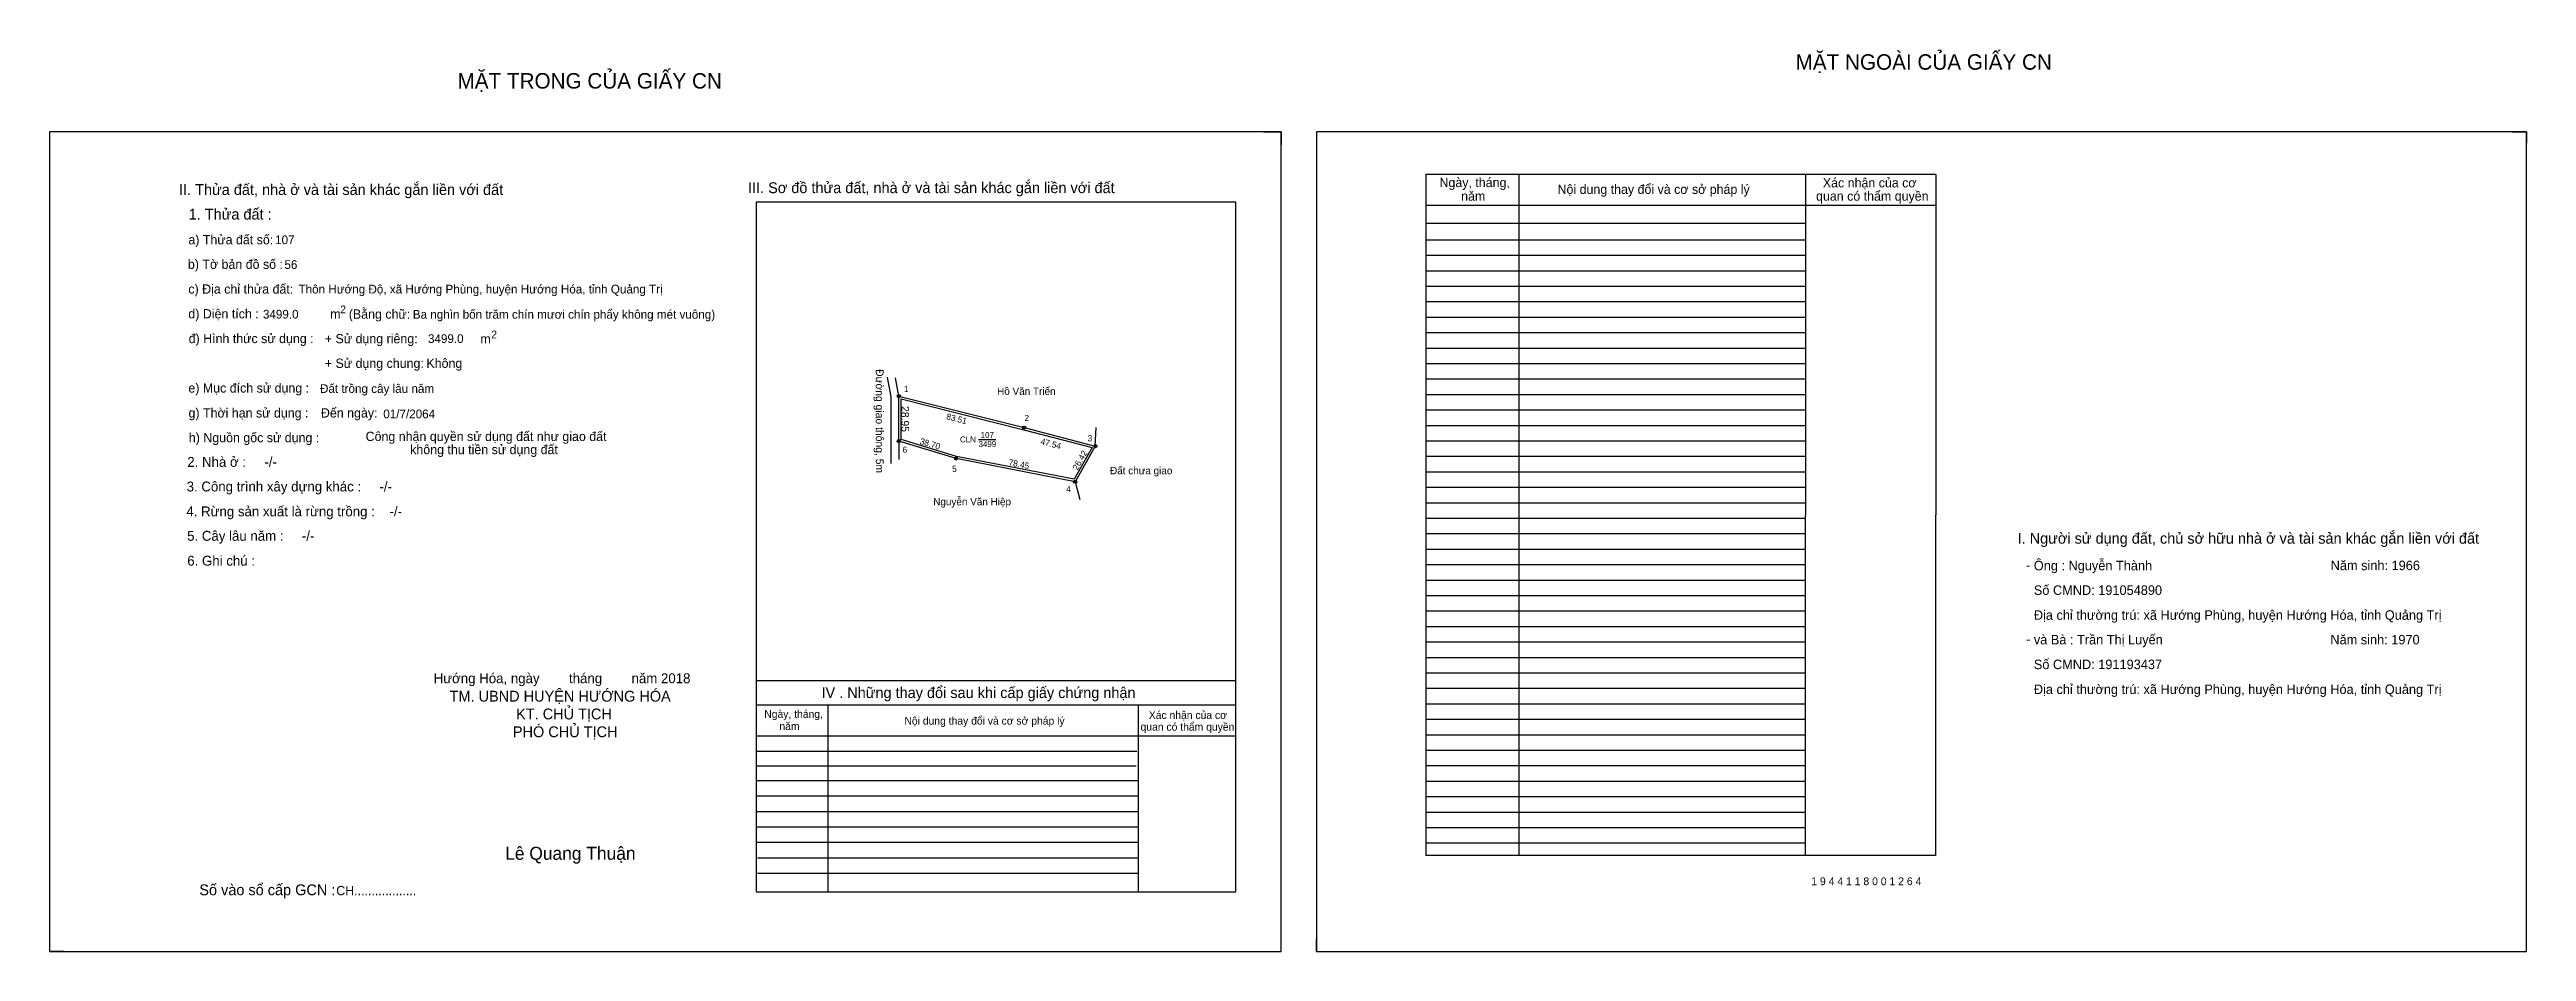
# Model space of a CAD drawing. Extents: x 532375 to 535882, y 1848265 to 1848848.
# Drawn here: x 534281 to 535882, y 1848265 to 1848848 of the extents above.
import ezdxf

# ---------------------------------------------------------------- set-up
doc = ezdxf.new("R2010")
doc.units = 0
for name, color, linetype in [('Default', 7, 'Continuous'), ('Level 10', 7, 'Continuous'), ('Level 11', 7, 'Continuous'), ('Level 13', 7, 'Continuous'), ('Level 27', 7, 'Continuous'), ('Level 49', 7, 'Continuous'), ('Level 55', 7, 'Continuous'), ('Level 6', 7, 'Continuous'), ('Level 60', 7, 'Continuous'), ('Level 7', 7, 'Continuous'), ('Level 8', 7, 'Continuous'), ('Level 9', 7, 'Continuous')]:
    doc.layers.add(name, color=color, linetype=linetype)

msp = doc.modelspace()

# ---------------------------------------------------------------- linework, layer by layer
at = {"layer": 'Level 10'}
for p, q in [((535065.8, 1848795.2), (535077.1, 1848795.2)), ((535077.1, 1848795.2), (535077.1, 1848786.8)), ((535872.6, 1848795.2), (535882.2, 1848795.2)), ((535882.2, 1848795.2), (535882.2, 1848787.8)), ((534830, 1848624.3), (534911, 1848604)), ((534281, 1848273), (534281, 1848265.2)), ((534290.2, 1848265.2), (534281, 1848265.2)), ((535099.9, 1848265.2), (535099.9, 1848273)), ((535099.9, 1848265.2), (535107, 1848265.2))]:
    msp.add_line(p, q, dxfattribs=at)
for points in [[(534281, 1848265.2), (535077.1, 1848265.2), (535077.1, 1848795.2), (534281, 1848795.2)], [(535099.9, 1848265.2), (535882.2, 1848265.2), (535882.2, 1848795.2), (535099.9, 1848795.2)], [(534957, 1848592), (534944, 1848569), (534867, 1848584), (534830, 1848595.3), (534830, 1848624.3), (534911, 1848604)], [(534954.9, 1848591.1), (534943.3, 1848570.6), (534867.3, 1848585.4), (534831.4, 1848596.3), (534831.4, 1848622.5), (534910.7, 1848602.6)]]:
    msp.add_lwpolyline(points, close=True, dxfattribs=at)
at = {"layer": 'Level 11'}
for centre in [(534830, 1848624.3), (534911, 1848604), (534830, 1848595.3), (534957, 1848592), (534957, 1848592), (534867, 1848584), (534944, 1848569)]:
    msp.add_circle(centre, 1, dxfattribs=at)
at = {"layer": 'Level 27'}
for p, q in [((534830, 1848624.3), (534827.9, 1848636.1)), ((534957, 1848592), (534957.5, 1848604)), ((534830, 1848595.3), (534830, 1848583.3)), ((534944, 1848569), (534947, 1848557.4))]:
    msp.add_line(p, q, dxfattribs=at)
at = {"layer": 'Level 6'}
for p, q in [((534825, 1848623.8), (534822.7, 1848636.7)), ((534825, 1848598), (534825, 1848623.8)), ((534825, 1848580.7), (534825, 1848598))]:
    msp.add_line(p, q, dxfattribs=at)
at = {"layer": 'Level 7'}
for p, q in [((535415.9, 1848725.2), (535170.7, 1848725.2)), ((535415.9, 1848715.2), (535170.7, 1848715.2)), ((535415.9, 1848705.2), (535170.7, 1848705.2)), ((535415.9, 1848695.2), (535170.7, 1848695.2)), ((535415.9, 1848685.2), (535170.7, 1848685.2)), ((535415.9, 1848675.2), (535170.7, 1848675.2)), ((535415.9, 1848665.2), (535170.7, 1848665.2)), ((535415.9, 1848655.2), (535170.7, 1848655.2)), ((535415.9, 1848645.2), (535170.7, 1848645.2)), ((535415.9, 1848635.2), (535170.7, 1848635.2)), ((535415.9, 1848625.2), (535170.7, 1848625.2)), ((535415.9, 1848615.2), (535170.7, 1848615.2)), ((535415.9, 1848605.2), (535170.7, 1848605.2)), ((535415.9, 1848595.2), (535170.7, 1848595.2)), ((535415.9, 1848585.2), (535170.7, 1848585.2)), ((535415.9, 1848575.2), (535170.7, 1848575.2)), ((535415.9, 1848565.2), (535170.7, 1848565.2)), ((535415.9, 1848555.2), (535170.7, 1848555.2)), ((535415.9, 1848545.2), (535170.7, 1848545.2)), ((535415.9, 1848535.2), (535170.7, 1848535.2)), ((535415.9, 1848525.2), (535170.7, 1848525.2)), ((535415.9, 1848515.2), (535170.7, 1848515.2)), ((535415.9, 1848505.2), (535170.7, 1848505.2)), ((535415.9, 1848495.2), (535170.7, 1848495.2)), ((535415.9, 1848485.2), (535170.7, 1848485.2)), ((535415.9, 1848475.2), (535170.7, 1848475.2)), ((535415.9, 1848465.2), (535170.7, 1848465.2)), ((535415.9, 1848455.2), (535170.7, 1848455.2)), ((535415.9, 1848445.2), (535170.7, 1848445.2)), ((535415.9, 1848435.2), (535170.7, 1848435.2)), ((535415.9, 1848425.2), (535170.7, 1848425.2)), ((535415.9, 1848415.2), (535170.7, 1848415.2)), ((534983.9, 1848394.5), (534737.8, 1848394.5)), ((535415.9, 1848405.2), (535170.7, 1848405.2)), ((535415.9, 1848395.2), (535170.7, 1848395.2)), ((534983.4, 1848385.1), (534737.8, 1848385.1)), ((535415.9, 1848385.2), (535170.7, 1848385.2)), ((534984.7, 1848375.6), (534737.8, 1848375.6)), ((534984.7, 1848365.6), (534737.8, 1848365.6)), ((535415.9, 1848375.2), (535170.7, 1848375.2)), ((535415.9, 1848365.2), (535170.7, 1848365.2)), ((534984.7, 1848355.6), (534737.8, 1848355.6)), ((534984.7, 1848345.6), (534737.8, 1848345.6)), ((535415.9, 1848355.2), (535170.7, 1848355.2)), ((535415.9, 1848345.2), (535170.7, 1848345.2)), ((534984.7, 1848335.6), (534737.8, 1848335.6)), ((535415.9, 1848335.2), (535170.7, 1848335.2)), ((534984.7, 1848325.6), (534738.6, 1848325.6)), ((534984.7, 1848315.6), (534738.6, 1848315.6))]:
    msp.add_line(p, q, dxfattribs=at)
at = {"layer": 'Level 8'}
for p, q in [((535500.3, 1848767.7), (535170.7, 1848767.7)), ((535170.7, 1848767.7), (535170.7, 1848327.2)), ((535230.7, 1848767.7), (535230.7, 1848327.2)), ((535416.1, 1848767.5), (535415.9, 1848327.2)), ((535500.3, 1848767.7), (535500.2, 1848327.2)), ((535047.8, 1848749.8), (534737.8, 1848749.8)), ((534737.8, 1848749.8), (534737.8, 1848303.8)), ((535047.8, 1848303.8), (535047.8, 1848749.8)), ((535500.3, 1848747.7), (535170.7, 1848747.7)), ((535415.9, 1848735.9), (535170.7, 1848735.9)), ((535047.8, 1848440.2), (534737.8, 1848440.2)), ((535047.8, 1848424.5), (534737.8, 1848424.5)), ((534784, 1848424.5), (534784, 1848303.8)), ((534984.7, 1848424.5), (534984.7, 1848303.8)), ((535047.8, 1848404.5), (534737.8, 1848404.5)), ((535500.2, 1848327.2), (535170.7, 1848327.2)), ((534737.8, 1848303.8), (535047.8, 1848303.8))]:
    msp.add_line(p, q, dxfattribs=at)
at = {"layer": 'Level 9'}
msp.add_line((534881.5, 1848596.3), (534892.6, 1848596.3), dxfattribs=at)

# ---------------------------------------------------------------- texts
at = {"layer": 'Default'}
for s, p in [('e) Mục đích sử dụng :', (534370.7, 1848626.6)), ('g) Thời hạn sử dụng :', (534370.8, 1848610.5)), ('Đến ngày:', (534456.4, 1848610.5)), ('Công nhận quyền sử dụng đất như giao đất', (534485.3, 1848595.3)), ('h) Nguồn gốc sử dụng :', (534371, 1848594.5)), ('không thu tiền sử dụng đất', (534514.1, 1848586.8))]:
    msp.add_text(s, height=6, dxfattribs=at).set_placement(p)
at = {"layer": 'Level 13'}
for s, p in [('CLN', (534869.5, 1848594.4)), ('3499', (534881.5, 1848591.4)), ('107', (534882.9, 1848597.3))]:
    msp.add_text(s, height=3.84, dxfattribs=at).set_placement(p)
at = {"layer": 'Level 49'}
for s, height, rotation, p in [('Đường giao thông, 5m', 5, 270.0198, (534815.1, 1848641.8)), ('28.95', 5, 270.0198, (534831.6, 1848617.9)), ('83.51', 4, 345.9604, (534860.4, 1848609.4)), ('38.70', 4, 343.0072, (534843.2, 1848593.5)), ('47.54', 4, 345.3791, (534921.3, 1848593.3)), ('26.42', 4, 60.5241, (534945.5, 1848576.1)), ('78.45', 4, 348.9765, (534900.7, 1848579.7))]:
    msp.add_text(s, height=height, rotation=rotation, dxfattribs=at).set_placement(p)
at = {"layer": 'Level 55'}
for s, height, p in [('1', 0.8, (534829.8, 1848624.3)), ('95', 0.22, (534829.8, 1848624)), ('95', 0.22, (534829.8, 1848624)), ('0', 0.22, (534829.9, 1848624)), ('0', 0.22, (534829.9, 1848624)), ('2', 0.8, (534910.7, 1848604)), ('95', 0.22, (534910.8, 1848603.8)), ('95', 0.22, (534910.8, 1848603.8)), ('6', 0.8, (534829.7, 1848595.3)), ('264', 0.22, (534829.8, 1848595.1)), ('0', 0.22, (534829.9, 1848595.1)), ('0', 0.22, (534829.9, 1848595.1)), ('3', 0.8, (534956.8, 1848592)), ('95', 0.22, (534956.8, 1848591.8)), ('0', 0.22, (534956.9, 1848591.8)), ('95', 0.22, (534956.8, 1848591.8)), ('5', 0.8, (534866.7, 1848584)), ('264', 0.22, (534866.8, 1848583.8)), ('4', 0.8, (534943.7, 1848569)), ('264', 0.22, (534943.8, 1848568.8)), ('0', 0.22, (534943.9, 1848568.8))]:
    msp.add_text(s, height=height, dxfattribs=at).set_placement(p)
at = {"layer": 'Level 6'}
for s, height, p in [('107', 5.63, (534426.8, 1848722.6)), ('56', 5.63, (534432.8, 1848706.6)), ('Thôn Hướng Độ, xã Hướng Phùng, huyện Hướng Hóa, tỉnh Quảng Trị', 5.64, (534441.9, 1848690.7)), ('3499.0', 5.63, (534418.9, 1848674.5)), ('Ba nghìn bốn trăm chín mươi chín phẩy không mét vuông)', 5.632, (534515.8, 1848674.4)), ('3499.0', 5.63, (534525.6, 1848658.7)), ('Đất trồng cây lâu năm', 5.64, (534455.8, 1848626.4)), ('01/7/2064', 5.64, (534496.7, 1848610)), ('Ông : Nguyễn Thành', 6.16, (535563.7, 1848511.7)), ('Năm sinh: 1966', 6.16, (535755.6, 1848511.8)), ('Số CMND: 191054890', 6.16, (535563.7, 1848495.8)), ('Địa chỉ thường trú: xã Hướng Phùng, huyện Hướng Hóa, tỉnh Quảng Trị', 6.16, (535563.7, 1848479.7)), ('và Bà : Trần Thị Luyến', 6.16, (535563.7, 1848463.8)), ('Năm sinh: 1970', 6.16, (535755.4, 1848463.8)), ('Số CMND: 191193437', 6.16, (535563.7, 1848447.8)), ('Địa chỉ thường trú: xã Hướng Phùng, huyện Hướng Hóa, tỉnh Quảng Trị', 6.16, (535563.7, 1848431.7)), ('1 9 4 4 1 1 8 0 0 1 2 6 4', 5.04, (535419.8, 1848308.1))]:
    msp.add_text(s, height=height, dxfattribs=at).set_placement(p)
at = {"layer": 'Level 60'}
for s, p in [('Hồ Văn Triển', (534893.5, 1848625.1)), ('Đất chưa giao', (534966.5, 1848573.8)), ('Nguyễn Văn Hiệp', (534852.2, 1848553.7))]:
    msp.add_text(s, height=4.8, dxfattribs=at).set_placement(p)
at = {"layer": 'Level 7'}
for s, height, p in [('MẶT NGOÀI CỦA GIẤY CN', 10, (535409.7, 1848835.4)), ('MẶT TRONG CỦA GIẤY CN', 10, (534544.7, 1848823.2)), ('II. Thửa đất, nhà ở và tài sản khác gắn liền với đất', 7, (534364.7, 1848754.4)), ('III. Sơ đồ thửa đất, nhà ở và tài sản khác gắn liền với đất', 7, (534732.5, 1848755.6)), ('Ngày, tháng,', 6, (535179.5, 1848759.5)), ('Nội dung thay đổi và cơ sở pháp lý', 6, (535255.8, 1848755.1)), ('Xác nhận của cơ', 6, (535427.3, 1848759.3)), ('1. Thửa đất :', 7, (534370.9, 1848738.5)), ('năm', 6, (535193.5, 1848750.7)), (' quan có thẩm quyền', 6, (535420.7, 1848750.7)), ('a) Thửa đất số:', 6, (534370.7, 1848722.5)), ('b) Tờ bản đồ số :', 6, (534370.4, 1848706.6)), ('c) Địa chỉ thửa đất:', 6, (534370.7, 1848690.6)), ('2', 5, (534468.9, 1848677.9)), ('(Bằng chữ:', 6, (534474.4, 1848674.4)), ('d) Diện tích :', 6, (534370.7, 1848674.6)), ('m', 6, (534462.4, 1848674.5)), ('2', 5, (534566.5, 1848661.7)), ('đ) Hình thức sử dụng :', 6, (534370.9, 1848658.6)), ('+ Sử dụng riêng:', 6, (534458.9, 1848658.5)), ('m', 6, (534559.5, 1848658.4)), ('+ Sử dụng chung:', 6, (534458.9, 1848642.6)), ('Không', 6, (534524.6, 1848642.6)), ('2. Nhà ở :     -/-', 6.4, (534370, 1848578.6)), ('3. Công trình xây dựng khác :     -/-', 6.4, (534369.6, 1848562.7)), ('4. Rừng sản xuất là rừng trồng :    -/-', 6.4, (534369.4, 1848546.6)), ('5. Cây lâu năm :     -/-', 6.4, (534369.9, 1848530.8)), ('I. Người sử dụng đất, chủ sở hữu nhà ở và tài sản khác gắn liền với đất', 7, (535553.2, 1848528.9)), ('6. Ghi chú :', 6.4, (534370, 1848514.7)), ('-', 6.4, (535558.6, 1848511.9)), ('-', 6.4, (535558.7, 1848464)), ('Hướng Hóa, ngày        tháng        năm 2018', 6.4, (534529.3, 1848438.7)), ('TM. UBND HUYỆN HƯỚNG HÓA', 7, (534539.6, 1848426.8)), ('IV . Những thay đổi sau khi cấp giấy chứng nhận', 7, (534780, 1848429.1)), ('PHÓ CHỦ TỊCH', 7, (534580.5, 1848403.8)), ('KT. CHỦ TỊCH', 7, (534582.6, 1848415.3)), ('Ngày, tháng,', 5, (534743, 1848416.3)), ('năm', 5, (534752.8, 1848408.4)), ('Nội dung thay đổi và cơ sở pháp lý', 5, (534833.6, 1848411.9)), (' quan có thẩm quyền', 5, (534984.4, 1848408)), ('Xác nhận của cơ', 5, (534991.6, 1848415.6)), ('Lê Quang Thuận', 8.4, (534575.5, 1848324.5)), ('Số vào sổ cấp GCN :', 7, (534377.8, 1848301.6)), ('CH..................', 6, (534466.3, 1848301.6))]:
    msp.add_text(s, height=height, dxfattribs=at).set_placement(p)
at = {"layer": 'Level 9'}
for s, p in [('1', (534833.3, 1848627)), ('2', (534911.2, 1848608.2)), ('6', (534832.4, 1848587.7)), ('3', (534952, 1848595.1)), ('5', (534864.4, 1848575.3)), ('4', (534938.2, 1848562.3))]:
    msp.add_text(s, height=4, dxfattribs=at).set_placement(p)

doc.saveas('drawing.dxf')
